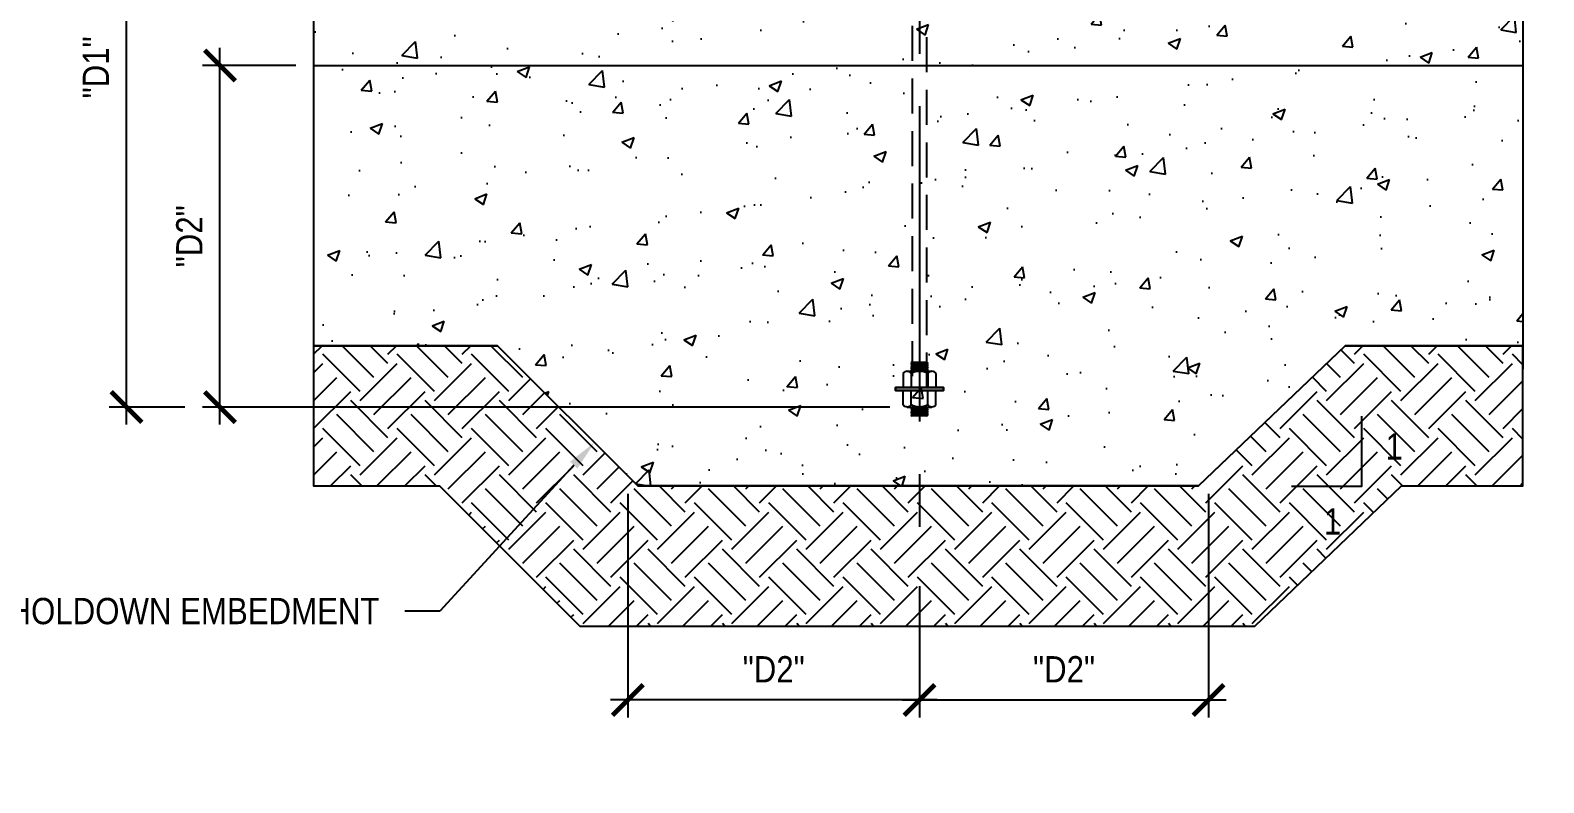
# Model space of a CAD drawing. Header units: inches. Extents: x -16404 to 14624, y -1591 to 16152.
# Drawn here: x 1781.6 to 1846.3, y 2753.4 to 2785.6 of the extents above; entities that cross this region are included whole.
import ezdxf
from ezdxf import colors
from ezdxf.entities.mleader import LeaderData, LeaderLine
from ezdxf.math import Vec2, Vec3

# ---------------------------------------------------------------- set-up
doc = ezdxf.new("R2010")
doc.units = ezdxf.units.IN
doc.header["$LTSCALE"] = 24
doc.header["$MEASUREMENT"] = 0
doc.linetypes.add('CENTER2', pattern=[1.125, 0.75, -0.125, 0.125, -0.125])
doc.linetypes.add('HIDDEN4', pattern=[0.09375, 0.0625, -0.03125])
doc.layers.get('0').update_dxf_attribs({"linetype": 'CONTINUOUS'})
doc.layers.get('DefPoints').update_dxf_attribs({"color": 251, "linetype": 'CONTINUOUS'})
doc.layers.add('DESIGNER COMMENTS', color=221, linetype='CONTINUOUS', plot=False)
doc.layers.add('S-ANNO-NONPLOT', color=253, linetype='CONTINUOUS', plot=False)
for name, color, linetype in [('S-ANNO-DIMS', 2, 'CONTINUOUS'), ('S-ANNO-NOTE', 4, 'CONTINUOUS'), ('S-BOLT', 2, 'CONTINUOUS'), ('S-BREAK', 2, 'CONTINUOUS'), ('S-CONC', 4, 'CONTINUOUS'), ('S-GRID', 1, 'CENTER2')]:
    doc.layers.add(name, color=color, linetype=linetype)
doc.layers.add('S-HATCH-SOIL', color=7, linetype='CONTINUOUS', true_color=0x8f8f8f, transparency=0.8)
doc.layers.add('S-HATCH2', color=2, linetype='CONTINUOUS', transparency=0.5)
doc.styles.add('Arial', font='arial.ttf', dxfattribs={"width": 0.85})
doc.dimstyles.new('DIM-12_Se', dxfattribs={"dimscale": 12, "dimtxt": 0.09375, "dimasz": 0.109375, "dimexe": 0.0625, "dimexo": 0.0625, "dimgap": 0.0625, "dimtad": 1, "dimdec": 4, "dimzin": 11, "dimdsep": 46, "dimlunit": 4, "dimtxsty": 'Arial', "dimblk": 'ARCHTICK', "dimcen": 0.125, "dimdle": 0.0625, "dimclrd": 256, "dimclre": 256, "dimclrt": 4, "dimadec": 0, "dimazin": 0, "dimtfac": 0.75, "dimtdec": 4, "dimtmove": 0, "dimatfit": 3, "dimfxl": 1, "dimfrac": 1, "dimtolj": 1, "dimtzin": 0, "dimarcsym": 0})
pattern_1 = [(50, (1701.312, 2663.5998), (5.37945, -0.47064), [0.5625, -6.1875]), (355, (1701.312, 2663.6), (-1.04064, 5.64144), [0.45, -4.95]), (100.4514, (1701.76, 2663.5605), (4.33882, 5.1708), [0.47805, -5.25857]), (46.1842, (1701.312, 2665.1), (8.0043, -1.2414), [0.84375, -9.28125]), (96.6356, (1701.979, 2664.996), (7.00996, 7.3059), [0.71708, -7.88785]), (351.184, (1701.312, 2665.1), (7.00996, 7.3059), [0.675, -7.425]), (21, (1702.062, 2664.7248), (4.4768, -3.01964), [0.5625, -6.1875]), (326, (1702.062, 2664.725), (1.82486, 5.43863), [0.45, -4.95]), (71.4514, (1702.435, 2664.473), (6.30167, 2.41898), [0.47805, -5.25857]), (37.5, (1701.3118, 2663.5998), (0.091199, 2.496704), [0, -4.89, 0, -5.025, 0, -4.96875]), (7.5, (1701.3118, 2663.5998), (1.97302, 2.958088), [0, -2.865, 0, -4.7775, 0, -1.89375]), (327.5, (1699.6393, 2663.5998), (4.003668, -0.169162), [0, -1.875, 0, -5.85, 0, -7.7625]), (317.5, (1698.8893, 2663.5998), (4.373896, 0.75079), [0, -2.4375, 0, -3.885, 0, -5.5125])]

# ---------------------------------------------------------------- blocks, each defined once
blk = doc.blocks.new('_Open90')
at = {"color": 0, "linetype": 'ByBlock', "lineweight": -2}
for p, q in [((-0.5, 0.5), (0, 0)), ((0, 0), (-1, 0)), ((0, 0), (-0.5, -0.5))]:
    blk.add_line(p, q, dxfattribs=at)
blk = doc.blocks.new('NUT-SM-THREADS-new')
for p, q in [((-0.703, 0.938), (0.704, 0.938)), ((0.392, 1.437), (-0.5, 1.437)), ((-0.5, 1.437), (-0.391, 1.375)), ((-0.5, 1.312), (-0.391, 1.375)), ((0.5, 1.25), (-0.5, 1.312)), ((-0.5, 1.312), (-0.391, 1.25)), ((-0.5, 1.187), (-0.391, 1.25)), ((0.5, 1.125), (-0.5, 1.187)), ((-0.5, 1.187), (-0.391, 1.125)), ((-0.5, 1.062), (-0.391, 1.125)), ((0.5, 1), (-0.5, 1.062)), ((-0.5, 1.062), (-0.391, 1)), ((-0.5, 0.938), (-0.391, 1)), ((-0.391, 1.375), (0.392, 1.312)), ((-0.391, 1.25), (0.392, 1.187)), ((-0.391, 1.125), (0.392, 1.062)), ((-0.391, 1), (0.392, 0.938)), ((0.5, 1.375), (-0.087, 1.412)), ((0.392, 1.437), (0.392, 1.437)), ((0.392, 1.437), (0.5, 1.375)), ((0.392, 1.312), (0.5, 1.375)), ((0.392, 1.312), (0.5, 1.25)), ((0.392, 1.187), (0.5, 1.25)), ((0.392, 1.187), (0.5, 1.125)), ((0.392, 1.062), (0.5, 1.125)), ((0.392, 1.062), (0.5, 1)), ((0.392, 0.938), (0.5, 1)), ((-0.938, 0.812), (-0.938, 0)), ((-0.938, 0), (-0.844, 0)), ((-0.844, 0), (0.844, 0)), ((-0.469, 0.812), (-0.469, 0)), ((0.469, 0.812), (0.469, 0)), ((0.844, 0), (0.939, 0)), ((0.939, 0.812), (0.939, 0))]:
    blk.add_line(p, q)
for centre, radius, start, end in [((-0.703, 0.655), 0.283, 33.89006, 146.10994), ((0, -0.005), 0.943, 60.15828, 119.84172), ((0.704, 0.655), 0.283, 33.89006, 146.10994)]:
    blk.add_arc(centre, radius, start, end)
blk = doc.blocks.new('NUT-w-WASHER-sm-new')
blk.add_lwpolyline([(1.365, 0.172), (-1.365, 0.172), (-1.365, 0), (1.365, 0)], close=True)
blk.add_blockref('NUT-SM-THREADS-new', (0, 0.172))
blk = doc.blocks.new('_ARCHTICK')
at = {"color": 0, "linetype": 'ByBlock', "const_width": 0.15}
blk.add_lwpolyline([(-0.5, -0.5), (0.5, 0.5)], dxfattribs=at)
blk = doc.blocks.new('*D3174')
at = {"layer": 'DefPoints', "color": 0, "transparency": 16777216}
for p in [(1831.992, 2766.466), (1819.622, 2762.516), (1831.992, 2756.894)]:
    blk.add_point(p, dxfattribs=at)
at = {"layer": 'S-ANNO-DIMS', "lineweight": -2, "transparency": 16777216}
for p, q in [((1831.992, 2765.716), (1831.992, 2756.144)), ((1819.622, 2761.766), (1819.622, 2756.144)), ((1818.872, 2756.894), (1832.742, 2756.894))]:
    blk.add_line(p, q, dxfattribs=at)
at = {"layer": 'S-ANNO-DIMS', "lineweight": -2, "transparency": 16777216, "xscale": 1.3125, "yscale": 1.3125, "zscale": 1.3125, "rotation": 180}
blk.add_blockref('_ARCHTICK', (1819.622, 2756.894), dxfattribs=at)
at = {"layer": 'S-ANNO-DIMS', "lineweight": -2, "transparency": 16777216, "xscale": 1.3125, "yscale": 1.3125, "zscale": 1.3125}
blk.add_blockref('_ARCHTICK', (1831.992, 2756.894), dxfattribs=at)
at = {"layer": 'S-ANNO-DIMS', "color": 4, "transparency": 16777216, "insert": (1825.807, 2758.209), "char_height": 1.125, "attachment_point": 5, "style": 'Arial'}
blk.add_mtext('\\A1;"D2"', dxfattribs=at)
blk = doc.blocks.new('*D3175')
at = {"layer": 'DefPoints', "color": 0, "transparency": 16777216}
for p in [(1807.14, 2766.466), (1819.622, 2762.516), (1807.14, 2756.894)]:
    blk.add_point(p, dxfattribs=at)
at = {"layer": 'S-ANNO-DIMS', "lineweight": -2, "transparency": 16777216}
for p, q in [((1807.14, 2765.716), (1807.14, 2756.144)), ((1819.622, 2761.766), (1819.622, 2756.144)), ((1820.372, 2756.894), (1806.39, 2756.894))]:
    blk.add_line(p, q, dxfattribs=at)
at = {"layer": 'S-ANNO-DIMS', "lineweight": -2, "transparency": 16777216, "xscale": 1.3125, "yscale": 1.3125, "zscale": 1.3125, "rotation": 180}
blk.add_blockref('_ARCHTICK', (1807.14, 2756.894), dxfattribs=at)
at = {"layer": 'S-ANNO-DIMS', "lineweight": -2, "transparency": 16777216, "xscale": 1.3125, "yscale": 1.3125, "zscale": 1.3125}
blk.add_blockref('_ARCHTICK', (1819.622, 2756.894), dxfattribs=at)
at = {"layer": 'S-ANNO-DIMS', "color": 4, "transparency": 16777216, "insert": (1813.381, 2758.209), "char_height": 1.125, "attachment_point": 5, "style": 'Arial'}
blk.add_mtext('\\A1;"D2"', dxfattribs=at)
blk = doc.blocks.new('*D3184')
at = {"layer": 'DefPoints', "color": 0, "transparency": 16777216}
for p in [(1789.681, 2784.059), (1793.681, 2784.059), (1819.095, 2769.434)]:
    blk.add_point(p, dxfattribs=at)
at = {"layer": 'S-ANNO-DIMS', "lineweight": -2, "transparency": 16777216}
for p, q in [((1789.681, 2768.684), (1789.681, 2784.809)), ((1792.931, 2784.059), (1788.931, 2784.059)), ((1818.345, 2769.434), (1788.931, 2769.434))]:
    blk.add_line(p, q, dxfattribs=at)
at = {"layer": 'S-ANNO-DIMS', "lineweight": -2, "transparency": 16777216, "xscale": 1.3125, "yscale": 1.3125, "zscale": 1.3125}
for p, rotation in [((1789.681, 2784.059), 90), ((1789.681, 2769.434), 270)]:
    blk.add_blockref('_ARCHTICK', p, dxfattribs=dict(at, rotation=rotation))
at = {"layer": 'S-ANNO-DIMS', "color": 4, "transparency": 16777216, "insert": (1788.367, 2776.746), "char_height": 1.125, "attachment_point": 5, "rotation": 90, "style": 'Arial'}
blk.add_mtext('\\A1;"D2"', dxfattribs=at)
blk = doc.blocks.new('*D3185')
at = {"layer": 'DefPoints', "color": 0, "transparency": 16777216}
for p in [(1785.681, 2798.522), (1793.681, 2798.522), (1788.931, 2769.434)]:
    blk.add_point(p, dxfattribs=at)
at = {"layer": 'S-ANNO-DIMS', "lineweight": -2, "transparency": 16777216}
for p, q in [((1785.681, 2768.684), (1785.681, 2799.272)), ((1792.931, 2798.522), (1784.931, 2798.522)), ((1788.181, 2769.434), (1784.931, 2769.434))]:
    blk.add_line(p, q, dxfattribs=at)
at = {"layer": 'S-ANNO-DIMS', "lineweight": -2, "transparency": 16777216, "xscale": 1.3125, "yscale": 1.3125, "zscale": 1.3125}
for p, rotation in [((1785.681, 2798.522), 90), ((1785.681, 2769.434), 270)]:
    blk.add_blockref('_ARCHTICK', p, dxfattribs=dict(at, rotation=rotation))
at = {"layer": 'S-ANNO-DIMS', "color": 4, "transparency": 16777216, "insert": (1784.367, 2783.978), "char_height": 1.125, "attachment_point": 5, "rotation": 90, "style": 'Arial'}
blk.add_mtext('\\A1;"D1"', dxfattribs=at)

msp = doc.modelspace()

# ---------------------------------------------------------------- hatches: boundary and pattern name
at = {"layer": 'S-HATCH-SOIL'}
h = msp.add_hatch(dxfattribs=at)
h.set_pattern_fill('EARTH', color=256, scale=9, angle=45, style=0)
h.set_pattern_definition([(45, (-2231.5205, -1094.411), (2e-16, 3.1819805), [2.25, -2.25]), (45, (-2232.1172, -1093.8143), (2e-16, 3.1819805), [2.25, -2.25]), (45, (-2232.7138, -1093.2177), (2e-16, 3.1819805), [2.25, -2.25]), (135, (-2232.7138, -1092.82), (-3.1819805, 7e-16), [2.25, -2.25]), (135, (-2232.1172, -1092.2233), (-3.1819805, 7e-16), [2.25, -2.25]), (135, (-2231.5205, -1091.6267), (-3.1819805, 7e-16), [2.25, -2.25])])
h.paths.add_polyline_path([(1845.44955, 2772.05882), (1837.84337, 2772.05882), (1831.5655, 2766.05882), (1807.5655, 2766.05882), (1801.5655, 2772.05882), (1793.68146, 2772.05882), (1793.68146, 2766.05882), (1799.08022, 2766.05882), (1805.08022, 2760.05882), (1833.97163, 2760.05882), (1840.24949, 2766.05882), (1845.44955, 2766.05882)])
at = {"layer": 'S-HATCH2'}
h = msp.add_hatch(dxfattribs=at)
h.set_pattern_fill('AR-CONC', color=256, scale=0.75, style=0)
h.set_pattern_definition(pattern_1)
h.paths.add_polyline_path([(1845.44955, 2784.05882), (1845.44955, 2790.91187), (1844.6712, 2791.10116), (1846.2279, 2791.47973), (1845.44955, 2791.66902), (1845.44955, 2798.52207), (1793.68146, 2798.52207), (1793.68146, 2791.66902), (1794.45981, 2791.47973), (1792.90311, 2791.10116), (1793.68146, 2790.91187), (1793.68146, 2784.05882)])
h = msp.add_hatch(dxfattribs=at)
h.set_pattern_fill('AR-CONC', color=256, scale=0.75, style=0)
h.set_pattern_definition(pattern_1)
h.paths.add_polyline_path([(1845.44955, 2784.05882), (1793.68146, 2784.05882), (1793.68146, 2772.05882), (1801.5655, 2772.05882), (1807.5655, 2766.05882), (1831.5655, 2766.05882), (1837.84337, 2772.05882), (1845.44955, 2772.05882)])

# ---------------------------------------------------------------- linework, layer by layer
at = {"layer": 'S-ANNO-DIMS'}
msp.add_lwpolyline([(1835.54966, 2766.04546), (1838.54966, 2766.04546), (1838.54966, 2769.04546)], dxfattribs=at)
at = {"layer": 'S-ANNO-NONPLOT'}
msp.add_lwpolyline([(1845.44955, 2772.05882), (1837.84337, 2772.05882), (1831.5655, 2766.05882), (1807.5655, 2766.05882), (1801.5655, 2772.05882), (1793.68146, 2772.05882), (1793.68146, 2766.05882), (1799.08022, 2766.05882), (1805.08022, 2760.05882), (1833.97163, 2760.05882), (1840.24949, 2766.05882), (1845.44955, 2766.05882)], close=True, dxfattribs=at)
at = {"layer": 'S-BOLT', "linetype": 'HIDDEN4'}
msp.add_lwpolyline([(1819.93787, 2770.26595), (1819.93761, 2806.00332), (1819.30682, 2806.00332), (1819.30708, 2770.26595)], dxfattribs=at)
at = {"layer": 'S-BREAK'}
for points in [[(1793.68146, 2824.98149), (1793.68146, 2791.66902), (1794.45981, 2791.47973), (1792.90311, 2791.10116), (1793.68146, 2790.91187), (1793.68146, 2771.05882)], [(1845.44955, 2802.02207), (1845.44955, 2791.66902), (1846.2279, 2791.47973), (1844.6712, 2791.10116), (1845.44955, 2790.91187), (1845.44955, 2771.05882)]]:
    msp.add_lwpolyline(points, dxfattribs=at)
at = {"layer": 'S-CONC'}
for p, q in [((1793.68146, 2784.05882), (1845.44955, 2784.05882)), ((1793.68146, 2772.05882), (1801.5655, 2772.05882)), ((1837.84337, 2772.05882), (1845.44955, 2772.05882))]:
    msp.add_line(p, q, dxfattribs=at)
msp.add_lwpolyline([(1801.5655, 2772.05882), (1807.5655, 2766.05882), (1831.5655, 2766.05882), (1837.84337, 2772.05882)], dxfattribs=at)
at = {"layer": 'S-GRID', "color": 1, "linetype": 'CENTER2', "ltscale": 0.75}
msp.add_line((1819.62221, 2822.81132), (1819.62221, 2762.51578), dxfattribs=at)

# ---------------------------------------------------------------- block references
at = {"layer": 'S-BOLT', "xscale": 0.75, "yscale": 0.75, "zscale": 0.75}
msp.add_blockref('NUT-w-WASHER-sm-new', (1819.62221, 2770.13695), dxfattribs=at)
at = {"layer": 'S-BOLT', "xscale": -0.75, "yscale": 0.75, "zscale": 0.75, "rotation": 180}
msp.add_blockref('NUT-w-WASHER-sm-new', (1819.62221, 2770.26595), dxfattribs=at)

# ---------------------------------------------------------------- texts
at = {"layer": 'S-ANNO-NOTE', "color": 4, "linetype": 'Continuous', "char_height": 1.125, "attachment_point": 1, "style": 'Arial'}
for insert in [(1839.56678, 2768.31241), (1836.929, 2765.10186)]:
    msp.add_mtext('1', dxfattribs=dict(at, insert=insert))

# ---------------------------------------------------------------- dimensions: what is measured, and where the dimension line sits
at = {"layer": 'S-ANNO-DIMS'}
for base, p1, p2, angle, text, picture, middle in [((1785.68146, 2798.52207), (1788.93146, 2769.43382), (1793.68146, 2798.52207), 270, '"D1"', '*D3185', (1784.36666, 2783.97794)), ((1789.68146, 2784.05882), (1819.09474, 2769.43382), (1793.68146, 2784.05882), 270, '"D2"', '*D3184', (1788.36666, 2776.74632)), ((1807.1398, 2756.89437), (1819.62221, 2762.51578), (1807.1398, 2766.46619), 180, '"D2"', '*D3175', (1813.38101, 2758.20918))]:
    dim = msp.add_linear_dim(base=base, p1=p1, p2=p2, angle=angle, text=text, dimstyle='DIM-12_Se', dxfattribs=at)
    dim.commit()
    dim.dimension.update_dxf_attribs({"geometry": picture, "text_midpoint": middle})
dim = msp.add_linear_dim(base=(1831.99173, 2756.89437), p1=(1819.62221, 2762.51578), p2=(1831.99173, 2766.46619), text='"D2"', dimstyle='DIM-12_Se', dxfattribs=at)
dim.commit()
dim.dimension.update_dxf_attribs({"geometry": '*D3174', "text_midpoint": (1825.80697, 2758.20918)})

# ---------------------------------------------------------------- leaders
at = {"layer": 'DESIGNER COMMENTS'}
ml = msp.add_multileader_mtext('Standard', dxfattribs=at)
ml.set_content('\\A1;{\\L\\C256;IMPORTANT DESIGNER NOTE:\\l IF YOUR LEDGER DOES NOT ALLOW FOR THE FULL DEPTH OF NAILS SPECIFIED IN THIS CHART.  USE THE CHART TO THE RIGHT AND APPLY ALLOWABLE LOAD REDUCTION FACTOR (REF. PG. 22 OF SIMPSON CATALOG C-C-2019)}', color=4, style='Arial')
ml.set_leader_properties(color=256)
ml.set_arrow_properties(name='OPEN90')
ml.build(insert=Vec2(0, 0))
ml.multileader.update_dxf_attribs({"dogleg_length": 0.36, "arrow_head_size": 5.25, "scale": 48})
ctx = ml.context
ctx.base_point, ctx.scale, ctx.char_height, ctx.arrow_head_size, ctx.landing_gap_size, ctx.plane_origin = Vec3(7749.57679, 7516.2281), 48, 6, 5.25, 4.32, Vec3(7940.50091, 7764.19966)
notes = []
notes.append((ctx, [(0, (0, 0, 0), (0, 0), (1, 0), 1, [])]))
ctx.mtext.insert, ctx.mtext.width, ctx.mtext.defined_height, ctx.mtext.flow_direction = Vec3(7753.89679, 7520.11009), 143.1324041, 28.50097, 5
ml = msp.add_multileader_mtext('Standard', dxfattribs=at)
ml.set_content('\\A1;{\\L\\C256;IMPORTANT DESIGNER NOTE:\\l IF YOUR LEDGER DOES NOT ALLOW FOR THE FULL DEPTH OF NAILS SPECIFIED IN THIS CHART.  USE THE CHART TO THE RIGHT AND APPLY ALLOWABLE LOAD REDUCTION FACTOR (REF. PG. 22 OF SIMPSON CATALOG C-C-2019)}', color=4, style='Arial')
ml.set_leader_properties(color=256)
ml.set_arrow_properties(name='OPEN90')
ml.build(insert=Vec2(0, 0))
ml.multileader.update_dxf_attribs({"dogleg_length": 0.36, "arrow_head_size": 5.25, "scale": 48})
ctx = ml.context
ctx.base_point, ctx.scale, ctx.char_height, ctx.arrow_head_size, ctx.landing_gap_size, ctx.plane_origin = Vec3(1680.51869, 7333.32569), 48, 6, 5.25, 4.32, Vec3(1871.4428, 7581.29725)
notes.append((ctx, [(0, (0, 0, 0), (0, 0), (1, 0), 1, [])]))
ctx.mtext.insert, ctx.mtext.width, ctx.mtext.defined_height, ctx.mtext.flow_direction = Vec3(1684.83869, 7337.20768), 143.1324041, 28.50097, 5
ml = msp.add_multileader_mtext('Standard', dxfattribs=at)
ml.set_content('\\A1;{\\L\\C256;DESIGNER NOTE:\\l THIS DETAIL ALTERNATIVE INCLUDES EQUIVALENT HDU & HDUE HOLDOWNS FOR PROJECTS WHERE BOTH ARE USED}', color=4, style='Arial')
ml.set_leader_properties(color=256)
ml.set_arrow_properties(name='OPEN90')
ml.build(insert=Vec2(0, 0))
ml.multileader.update_dxf_attribs({"dogleg_length": 0.36, "arrow_head_size": 5.25, "scale": 48})
ctx = ml.context
ctx.base_point, ctx.scale, ctx.char_height, ctx.arrow_head_size, ctx.landing_gap_size, ctx.plane_origin = Vec3(1698.96906, 2871.96546), 48, 6, 5.25, 4.32, Vec3(1889.89318, 3119.10619)
notes.append((ctx, [(0, (0, 0, 0), (0, 0), (1, 0), 1, [])]))
ctx.mtext.insert, ctx.mtext.width, ctx.mtext.defined_height, ctx.mtext.flow_direction = Vec3(1703.28906, 2875.01662), 152.2860168, 28.50097, 5
at = {"layer": 'S-ANNO-NOTE'}
ml = msp.add_multileader_mtext('Standard', dxfattribs=at)
ml.set_content('BOTTOM OF FOUNDATION BEYOND', color=4, style='Arial')
ml.set_leader_properties(color=2)
ml.build(insert=Vec2(0, 0))
ml.multileader.update_dxf_attribs({"dogleg_length": 0.125, "arrow_head_size": 1.3125, "scale": 12})
ctx = ml.context
ctx.base_point, ctx.scale, ctx.char_height, ctx.arrow_head_size, ctx.landing_gap_size, ctx.plane_origin = Vec3(1751.50067, 2782.95102), 12, 1.125, 1.3125, 1.08, Vec3(1715.60868, 3083.45634)
notes.append((ctx, [(0, (1, 1, 0), (1750.00067, 2782.95102), (1, 0), 1.5, [(0, [(1737.95615, 2772.05882)], 0, [])])]))
ctx.mtext.insert, ctx.mtext.width, ctx.mtext.flow_direction = Vec3(1752.58067, 2783.52311), 9.1665457, 5
ml = msp.add_multileader_mtext('Standard', dxfattribs=at)
ml.set_content('DEEPEN FOUNDATION AS REQUIRED TO ACHIEVE HOLDOWN EMBEDMENT', color=4, style='Arial')
ml.set_leader_properties(color=2)
ml.build(insert=Vec2(0, 0))
ml.multileader.update_dxf_attribs({"dogleg_length": 0.125, "arrow_head_size": 1.3125, "scale": 12})
ctx = ml.context
ctx.base_point, ctx.scale, ctx.char_height, ctx.arrow_head_size, ctx.landing_gap_size, ctx.plane_origin = Vec3(1778.75302, 2760.69228), 12, 1.125, 1.3125, 1.08, Vec3(1784.35566, 3070.47227)
ctx.text_align_type = 2
notes.append((ctx, [(1, (1, 1, 0), (1799.08935, 2760.69228), (-1, 0), 1.5, [(0, [(1805.70732, 2767.91701)], 0, [])])]))
ctx.mtext.insert, ctx.mtext.width, ctx.mtext.alignment, ctx.mtext.flow_direction = Vec3(1796.50935, 2761.26437), 18.9241311, 3, 5
for ctx, leaders in notes:
    for number, flags, end, landing, length, lines in leaders:
        leader = LeaderData()
        leader.index, (leader.has_last_leader_line, leader.has_dogleg_vector, leader.attachment_direction) = number, flags
        leader.last_leader_point, leader.dogleg_vector, leader.dogleg_length = Vec3(end), Vec3(landing), length
        for number, points, colour, breaks in lines:
            line = LeaderLine()
            line.index, line.vertices, line.color, line.breaks = number, Vec3.list(points), colors.encode_raw_color(colour), breaks
            leader.lines.append(line)
        ctx.leaders.append(leader)

doc.saveas('drawing.dxf')
